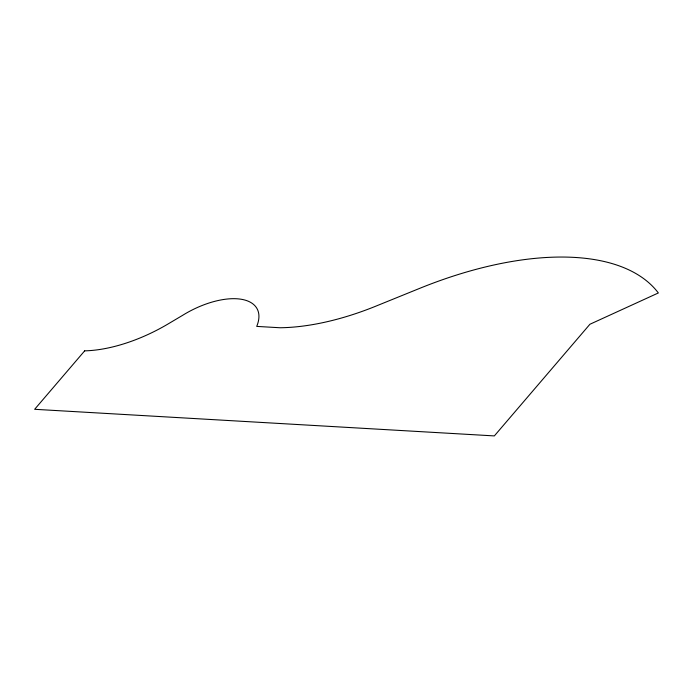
<?xml version="1.0" encoding="UTF-8"?>
<svg xmlns="http://www.w3.org/2000/svg" width="693" height="693" viewBox="0 0 693 693"><rect width="100%" height="100%" fill="white"/><g stroke="black" fill="none" stroke-linecap="round" stroke-linejoin="round"><path stroke-width="1.04" d="M84.667 350.857L34.65 409.303L494.343 435.914L589.908 324.263L658.35 292.957A266.658 130.093 -28.3 0 0 419.698 288.357L375.996 306.098A184.52 90.021 -28.3 0 1 280.067 327.754L256.713 326.403A61.062 29.79 -28.3 0 0 240.61 299.159A61.062 29.79 -28.3 0 0 182.493 315.41L168.148 323.917A107.06 52.226 -28.3 0 1 84.667 350.857"/></g></svg>
